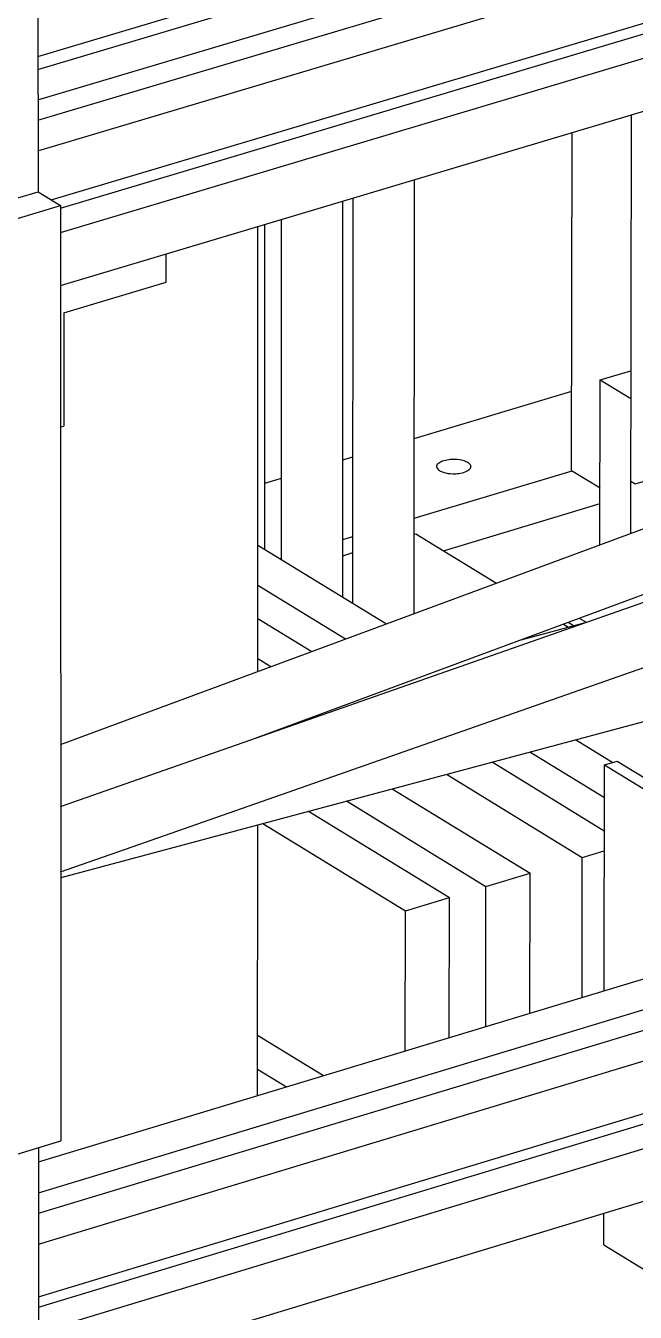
# Model space of a CAD drawing. Header units: millimetres. Extents: x -320 to 345, y -425 to 415.
# Drawn here: x -18.2 to 60.9, y -241.5 to -74.6 of the extents above; entities that cross this region are included whole.
import ezdxf

# ---------------------------------------------------------------- set-up
doc = ezdxf.new("R2010")
doc.units = ezdxf.units.MM
doc.layers.add('VISIBLE', color=7, linetype='Continuous')

msp = doc.modelspace()

# ---------------------------------------------------------------- linework, layer by layer
at = {"layer": 'VISIBLE'}
for p, q in [((-16.69, 149.35), (-16.59, -96.13)), ((-16.6, -80.24), (292.98, 12.11)), ((-16.6, -84.2), (297.38, 9.5)), ((-16.6, -86.84), (300.32, 7.77)), ((-16.6, -78.55), (270.58, 7.1)), ((-16.6, -90.8), (304.73, 5.16)), ((-14.88, -97.18), (304.68, -1.68)), ((-13.68, -98.24), (301.12, -4.14)), ((-13.68, -101.41), (304.65, -6.23)), ((-13.68, -108.3), (304.6, -13.06)), ((60.27, -140.45), (60.35, -86.14)), ((52.6, -132.28), (52.66, -88.45)), ((-16.6, -90.8), (-16.6, -90.8)), ((32.18, -150.86), (32.23, -94.56)), ((-33.25, -101.11), (-16.59, -96.13)), ((-16.59, -96.13), (-13.68, -97.91)), ((-52.27, -109.44), (-13.68, -97.91)), ((-13.68, -97.91), (-13.65, -219.3)), ((22.92, -148.74), (22.95, -97.34)), ((24.24, -149.55), (24.27, -96.94)), ((14.98, -143.87), (15, -99.72)), ((11.89, -158.39), (11.91, -100.64)), ((12.81, -142.54), (12.82, -100.37)), ((0.04, -107.86), (0.04, -104.19)), ((0.04, -104.19), (0.04, -104.19)), ((-13.26, -111.84), (0.04, -107.86)), ((0.04, -107.86), (0.04, -107.86)), ((-13.26, -111.84), (-13.26, -126.52)), ((-13.26, -111.84), (-13.26, -111.84)), ((56.31, -120.54), (60.3, -119.34)), ((56.28, -141.93), (56.31, -120.54)), ((56.31, -120.54), (60.3, -122.97)), ((32.2, -128.14), (52.61, -122.01)), ((60.3, -122.97), (60.3, -122.97)), ((-13.67, -126.64), (-13.26, -126.52)), ((-13.26, -126.52), (-13.26, -126.52)), ((-16.54, -222.02), (292.02, -128.58)), ((-16.54, -226.02), (296.41, -131.22)), ((22.93, -130.92), (24.25, -130.53)), ((35.1, -131.79), (35.11, -131.68)), ((35.1, -131.79), (35.1, -131.79)), ((35.1, -131.79), (35.12, -131.91)), ((35.11, -131.68), (35.15, -131.56)), ((35.15, -131.56), (35.23, -131.45)), ((35.23, -131.45), (35.34, -131.34)), ((35.34, -131.34), (35.47, -131.24)), ((35.47, -131.24), (35.64, -131.15)), ((35.64, -131.15), (35.82, -131.06)), ((35.82, -131.06), (36.03, -131)), ((36.03, -131), (36.23, -130.94)), ((36.23, -130.94), (36.45, -130.89)), ((36.45, -130.89), (36.66, -130.86)), ((36.66, -130.86), (36.87, -130.84)), ((36.87, -130.84), (37.07, -130.82)), ((37.07, -130.82), (37.45, -130.82)), ((37.45, -130.82), (37.78, -130.84)), ((37.78, -130.84), (38.07, -130.88)), ((38.07, -130.88), (38.34, -130.93)), ((38.34, -130.93), (38.62, -131)), ((38.62, -131), (38.9, -131.11)), ((38.9, -131.11), (39.04, -131.17)), ((39.04, -131.17), (39.17, -131.25)), ((39.17, -131.25), (39.28, -131.33)), ((39.28, -131.33), (39.38, -131.43)), ((39.38, -131.43), (39.46, -131.53)), ((39.46, -131.53), (39.51, -131.64)), ((39.48, -131.98), (39.52, -131.86)), ((39.48, -131.98), (39.52, -131.86)), ((39.51, -131.64), (39.53, -131.75)), ((39.52, -131.86), (39.53, -131.75)), ((39.53, -131.75), (39.53, -131.75)), ((-16.54, -228.69), (299.33, -132.98)), ((-13.21, -167.69), (79.2, -133.44)), ((12.81, -133.96), (14.98, -133.31)), ((32.19, -138.48), (52.67, -132.32)), ((35.12, -131.91), (35.17, -132.01)), ((35.17, -132.01), (35.25, -132.12)), ((35.25, -132.12), (35.35, -132.21)), ((35.35, -132.21), (35.46, -132.29)), ((35.46, -132.29), (35.59, -132.37)), ((35.59, -132.37), (35.72, -132.43)), ((35.72, -132.43), (36.01, -132.54)), ((36.01, -132.54), (36.29, -132.61)), ((36.29, -132.61), (36.56, -132.67)), ((36.56, -132.67), (36.85, -132.7)), ((36.85, -132.7), (37.18, -132.72)), ((37.18, -132.72), (37.55, -132.72)), ((37.55, -132.72), (37.76, -132.7)), ((37.76, -132.7), (37.97, -132.68)), ((37.97, -132.68), (38.18, -132.65)), ((38.18, -132.65), (38.39, -132.6)), ((38.39, -132.6), (38.6, -132.55)), ((38.6, -132.55), (38.8, -132.48)), ((38.8, -132.48), (38.99, -132.4)), ((38.8, -132.48), (38.99, -132.4)), ((38.99, -132.4), (39.15, -132.3)), ((38.99, -132.4), (39.15, -132.3)), ((39.15, -132.3), (39.29, -132.2)), ((39.15, -132.3), (39.29, -132.2)), ((39.29, -132.2), (39.4, -132.09)), ((39.29, -132.2), (39.4, -132.09)), ((39.4, -132.09), (39.48, -131.98)), ((39.4, -132.09), (39.48, -131.98)), ((52.6, -132.28), (56.29, -134.53)), ((52.6, -132.28), (52.6, -132.28)), ((60.85, -134.04), (65.71, -132.58)), ((60.28, -133.7), (60.28, -133.7)), ((60.28, -133.7), (60.85, -134.04)), ((-16.54, -232.7), (303.73, -135.61)), ((35.97, -142.7), (56.29, -136.58)), ((-7.02, -173.56), (85.03, -141.28)), ((11.83, -166.95), (82.04, -140.9)), ((22.93, -141.27), (24.25, -140.87)), ((32.19, -140.56), (32.38, -140.5)), ((32.38, -140.5), (32.38, -140.5)), ((32.38, -140.5), (42.86, -146.91)), ((-16.54, -239.54), (303.68, -142.4)), ((11.9, -141.99), (28.58, -152.2)), ((22.92, -143.35), (24.25, -142.95)), ((-16.54, -240.89), (300.13, -144.81)), ((14.74, -143.73), (14.98, -143.66)), ((-16.54, -244.1), (303.65, -146.93)), ((11.89, -147.18), (23.29, -154.16)), ((-4.37, -181.13), (87.67, -148.82)), ((11.89, -151.5), (18.9, -155.79)), ((53.6, -151.45), (54.48, -151.99)), ((46.06, -154.25), (54.39, -152.02)), ((51.54, -152.22), (52.19, -152.61)), ((52.14, -151.99), (52.86, -152.43)), ((-16.53, -250.94), (303.6, -153.71)), ((11.89, -156.7), (13.6, -157.75)), ((-13.61, -185.1), (66.04, -163.76)), ((-13.66, -167.86), (-13.21, -167.69)), ((53.11, -167.22), (57.94, -170.18)), ((42.28, -170.12), (56.84, -179.04)), ((47.19, -168.81), (56.85, -174.72)), ((56.85, -170.5), (58.49, -170.01)), ((58.49, -170.01), (58.49, -170.01)), ((58.49, -170.01), (90.49, -189.6)), ((36.36, -171.71), (53.98, -182.51)), ((56.81, -199.8), (56.85, -170.5)), ((56.85, -170.5), (88.86, -190.1)), ((-13.66, -175.89), (-7.02, -173.56)), ((29.33, -173.59), (47.21, -184.56)), ((23.4, -175.18), (41.49, -186.29)), ((18.49, -176.5), (36.76, -187.72)), ((11.88, -213.41), (11.89, -178.27)), ((12.56, -178.09), (31.04, -189.44)), ((-13.66, -184.39), (-4.37, -181.13)), ((53.98, -182.51), (56.84, -181.65)), ((53.95, -200.67), (53.98, -182.51)), ((-13.66, -185.11), (-13.61, -185.1)), ((41.49, -186.29), (47.21, -184.56)), ((47.19, -202.72), (47.21, -184.56)), ((41.47, -204.45), (41.49, -186.29)), ((31.04, -189.44), (36.76, -187.72)), ((36.74, -205.88), (36.76, -187.72)), ((31.03, -207.61), (31.04, -189.44)), ((11.88, -205.55), (20.43, -210.82)), ((11.88, -209.97), (15.61, -212.28)), ((-52.12, -230.95), (-13.65, -219.3)), ((-16.55, -220.18), (-16.47, -419.84)), ((-13.65, -219.3), (-13.65, -219.3)), ((56.77, -232.77), (56.78, -228.68)), ((-16.54, -232.7), (-16.54, -232.7)), ((56.77, -232.77), (119.6, -271.5)), ((56.77, -232.77), (56.77, -232.77)), ((-16.54, -239.54), (-16.54, -239.54))]:
    msp.add_line(p, q, dxfattribs=at)

doc.saveas('drawing.dxf')
